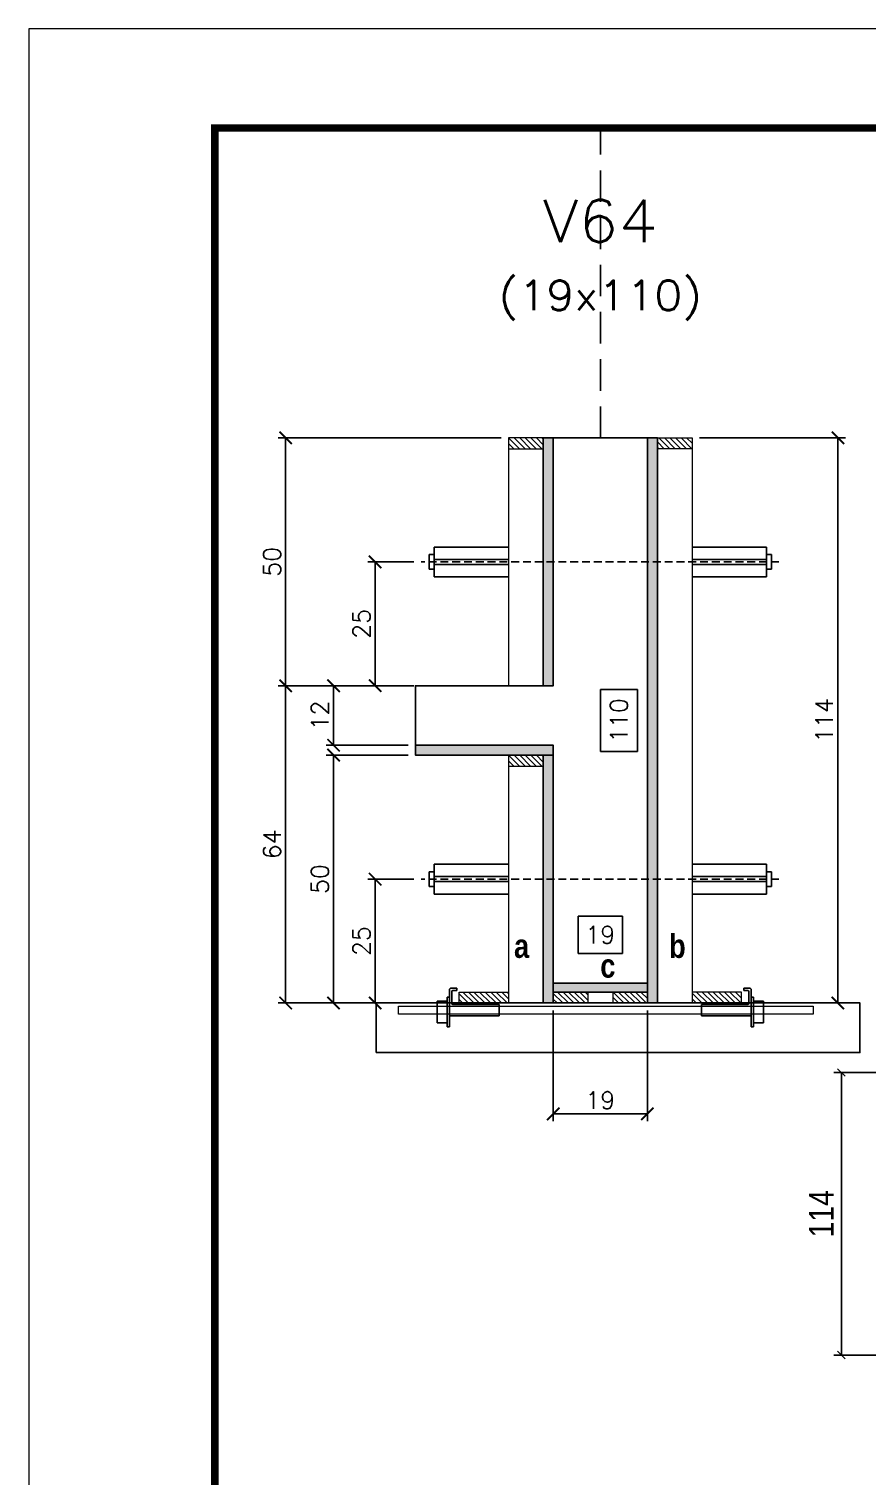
# Model space of a CAD drawing. Extents: x 0 to 6325, y 5574 to 19307.
# Drawn here: x 0 to 338, y 8338 to 8921 of the extents above; entities that cross this region are included whole.
import ezdxf
from ezdxf.enums import TextEntityAlignment as Align

# ---------------------------------------------------------------- set-up
doc = ezdxf.new("R2010")
doc.units = 0
doc.linetypes.add('DASHED', pattern=[0.75, 0.5, -0.25])
doc.linetypes.add('HIDDEN', pattern=[9.525, 6.35, -3.175])
for name, color, linetype in [('1', 1, 'Continuous'), ('barrote', 251, 'Continuous'), ('COTA', 241, 'Continuous'), ('Cota Seção (2x)', 4, 'Continuous'), ('detalhes', 4, 'Continuous'), ('Hachura', 253, 'Continuous'), ('Painéis', 200, 'Continuous'), ('presilha', 1, 'Continuous'), ('TENSOR', 3, 'Continuous'), ('Texto de Titulo', 7, 'Continuous'), ('Texto Qtd Sarr', 242, 'Continuous')]:
    doc.layers.add(name, color=color, linetype=linetype)
for name, color, linetype, lineweight in [('CONCRETO', 251, 'Continuous', 25), ('Folhas', 255, 'Continuous', 9), ('Madeira', 126, 'Continuous', 18), ('SARRAFO DE PRESSAO', 251, 'DASHED', 9), ('SCO-___-LAJ', 2, 'Continuous', 0), ('Texto Seção', 7, 'Continuous', 15)]:
    doc.layers.add(name, color=color, linetype=linetype, lineweight=lineweight)
doc.styles.add('COTA TECNICA', font='techl___.ttf', dxfattribs={"height": 10})
doc.styles.add('Romans', font='romans.shx')
doc.styles.add('TECNICA', font='techb___.ttf', dxfattribs={"height": 10})
doc.dimstyles.new('Cota Seção (2x)', dxfattribs={"dimtxt": 7, "dimasz": 5, "dimexe": 3, "dimexo": 3, "dimgap": 2, "dimtad": 3, "dimdec": 1, "dimlfac": 0.5, "dimzin": 12, "dimdsep": 46, "dimtxsty": 'Romans', "dimblk": 'ARCHTICK', "dimcen": 0, "dimclrd": 4, "dimclre": 4, "dimclrt": 1, "dimadec": 1, "dimazin": 3, "dimtfac": 1, "dimtdec": 1, "dimtmove": 0, "dimatfit": 3, "dimldrblk": 'OBLIQUE', "dimfxl": 1, "dimtolj": 1, "dimtzin": 12, "dimarcsym": 0})
doc.dimstyles.new('Cota Seção interna', dxfattribs={"dimtxt": 7, "dimasz": 6, "dimexe": 0.18, "dimexo": 2, "dimgap": -4, "dimtad": 3, "dimdec": 1, "dimlfac": 0.5, "dimzin": 12, "dimdsep": 46, "dimtxsty": 'Romans', "dimblk": 'ARCHTICK', "dimcen": 0.09, "dimse1": 1, "dimse2": 1, "dimsd1": 1, "dimsd2": 1, "dimclrd": 180, "dimclre": 5, "dimclrt": 1, "dimadec": 0, "dimazin": 3, "dimtfac": 1, "dimtdec": 1, "dimtofl": 0, "dimtmove": 0, "dimatfit": 3, "dimldrblk": 'ARCHTICK', "dimfxl": 1, "dimtolj": 1, "dimtzin": 0, "dimarcsym": 0})
doc.dimstyles.new('PAINEL', dxfattribs={"dimtxt": 10, "dimasz": 3, "dimexe": 3, "dimexo": 3, "dimgap": 3, "dimtad": 1, "dimdec": 1, "dimzin": 12, "dimdsep": 46, "dimtxsty": 'COTA TECNICA', "dimblk1": 'OBLIQUE', "dimblk2": 'OBLIQUE', "dimsah": 1, "dimcen": 0.9, "dimclrd": 4, "dimclre": 4, "dimclrt": 240, "dimadec": 1, "dimazin": 3, "dimtfac": 1, "dimtdec": 1, "dimtmove": 0, "dimatfit": 3, "dimfxl": 1, "dimtolj": 1, "dimtzin": 12, "dimarcsym": 0})
pattern_1 = [(315, (23168.1826, 298.7554), (1.12253202, 1.12253202), [])]

# ---------------------------------------------------------------- blocks, each defined once
blk = doc.blocks.new('9999999999')
at = {"layer": 'Folhas'}
blk.add_lwpolyline([(98138.98, 34190.21), (99623.98, 34190.21), (99623.98, 35240.21), (98138.98, 35240.21)], close=True, dxfattribs=at)
at = {"layer": 'Folhas', "color": 30, "const_width": 3}
blk.add_lwpolyline([(98213.98, 34230.21), (99583.98, 34230.21), (99583.98, 35200.21), (98213.98, 35200.21)], close=True, dxfattribs=at)
blk = doc.blocks.new('titulo1')
at = {"layer": 'Defpoints', "color": 252, "linetype": 'HIDDEN', "ltscale": 2}
blk.add_line((0, 0), (0, 125), dxfattribs=at)
at = {"layer": 'Defpoints', "style": 'Romans', "oblique": 15}
blk.add_attdef('FOLHA', text='', height=10, dxfattribs=at).set_placement((0, 15.58), align=Align.MIDDLE_CENTER)
at = {"layer": 'Texto Qtd Sarr', "color": 3, "style": 'Romans', "oblique": 15}
for tag, height, p in [('TITULO', 17, (0, 71.45)), ('SEÇÃO', 12, (0, 41.55))]:
    blk.add_attdef(tag, text='', height=height, dxfattribs=at).set_placement(p, align=Align.MIDDLE_CENTER)
blk = doc.blocks.new('_ArchTick')
at = {"color": 0, "linetype": 'ByBlock', "const_width": 0.15}
blk.add_lwpolyline([(-0.5, -0.5), (0.5, 0.5)], dxfattribs=at)
blk = doc.blocks.new('*D3459')
at = {"layer": 'COTA', "color": 4, "lineweight": -2, "transparency": 16777216}
for p, q in [((152.96, 8656.4), (100.59, 8656.4)), ((103.59, 8528.4), (103.59, 8656.4)), ((174.96, 8528.4), (100.59, 8528.4))]:
    blk.add_line(p, q, dxfattribs=at)
at = {"layer": 'Defpoints', "color": 0, "transparency": 16777216}
for p in [(103.59, 8656.4), (155.96, 8656.4), (177.96, 8528.4)]:
    blk.add_point(p, dxfattribs=at)
at = {"layer": 'COTA', "color": 4, "lineweight": -2, "transparency": 16777216, "xscale": 5, "yscale": 5, "zscale": 5}
for p, rotation in [((103.59, 8656.4), 90), ((103.59, 8528.4), 270)]:
    blk.add_blockref('_ArchTick', p, dxfattribs=dict(at, rotation=rotation))
at = {"layer": 'COTA', "color": 1, "transparency": 16777216, "insert": (98.09, 8592.4), "char_height": 7, "attachment_point": 5, "rotation": 90, "style": 'Romans'}
blk.add_mtext('\\A1;64', dxfattribs=at)
blk = doc.blocks.new('_Oblique')
at = {"layer": '1', "color": 0, "lineweight": -2}
blk.add_line((-0.5, -0.5), (0.5, 0.5), dxfattribs=at)
blk = doc.blocks.new('*D3460')
at = {"layer": 'COTA', "color": 4, "lineweight": -2, "transparency": 16777216}
for p, q in [((270.56, 8756.4), (329.43, 8756.4)), ((326.43, 8528.4), (326.43, 8756.4)), ((286.16, 8528.4), (329.43, 8528.4))]:
    blk.add_line(p, q, dxfattribs=at)
at = {"layer": 'Defpoints', "color": 0, "transparency": 16777216}
for p in [(267.56, 8756.4), (326.43, 8756.4), (283.16, 8528.4)]:
    blk.add_point(p, dxfattribs=at)
at = {"layer": 'COTA', "color": 4, "lineweight": -2, "transparency": 16777216, "xscale": 5, "yscale": 5, "zscale": 5}
for p, rotation in [((326.43, 8756.4), 90), ((326.43, 8528.4), 270)]:
    blk.add_blockref('_ArchTick', p, dxfattribs=dict(at, rotation=rotation))
at = {"layer": 'COTA', "color": 1, "transparency": 16777216, "insert": (320.93, 8642.4), "char_height": 7, "attachment_point": 5, "rotation": 90, "style": 'Romans'}
blk.add_mtext('\\A1;114', dxfattribs=at)
blk = doc.blocks.new('*D3461')
at = {"layer": 'Cota Seção (2x)', "color": 180, "lineweight": -2, "transparency": 16777216}
for p, q in [((245.56, 8654.9), (230.56, 8654.9)), ((230.56, 8654.9), (230.56, 8629.9)), ((245.56, 8629.9), (245.56, 8654.9)), ((230.56, 8629.9), (245.56, 8629.9))]:
    blk.add_line(p, q, dxfattribs=at)
at = {"layer": 'Defpoints', "color": 0, "transparency": 16777216}
for p in [(249.56, 8756.4), (260.56, 8756.4), (260.56, 8536.4)]:
    blk.add_point(p, dxfattribs=at)
at = {"layer": 'Cota Seção (2x)', "color": 1, "transparency": 16777216, "insert": (238.06, 8642.4), "char_height": 7, "attachment_point": 5, "rotation": 90, "style": 'Romans'}
blk.add_mtext('\\A1;110', dxfattribs=at)
blk = doc.blocks.new('*D3462')
at = {"layer": 'COTA', "color": 4, "lineweight": -2, "transparency": 16777216}
for p, q in [((152.96, 8656.4), (119.91, 8656.4)), ((122.91, 8656.4), (122.91, 8632.4)), ((152.96, 8632.4), (119.91, 8632.4))]:
    blk.add_line(p, q, dxfattribs=at)
at = {"layer": 'Defpoints', "color": 0, "transparency": 16777216}
for p in [(155.96, 8656.4), (122.91, 8632.4), (155.96, 8632.4)]:
    blk.add_point(p, dxfattribs=at)
at = {"layer": 'COTA', "color": 4, "lineweight": -2, "transparency": 16777216, "xscale": 5, "yscale": 5, "zscale": 5}
for p, rotation in [((122.91, 8656.4), 90), ((122.91, 8632.4), 270)]:
    blk.add_blockref('_ArchTick', p, dxfattribs=dict(at, rotation=rotation))
at = {"layer": 'COTA', "color": 1, "transparency": 16777216, "insert": (117.41, 8644.4), "char_height": 7, "attachment_point": 5, "rotation": 90, "style": 'Romans'}
blk.add_mtext('\\A1;12', dxfattribs=at)
blk = doc.blocks.new('*D3463')
at = {"layer": 'COTA', "color": 4, "lineweight": -2, "transparency": 16777216}
for p, q in [((152.96, 8628.4), (119.91, 8628.4)), ((122.91, 8628.4), (122.91, 8528.4)), ((174.96, 8528.4), (119.91, 8528.4))]:
    blk.add_line(p, q, dxfattribs=at)
at = {"layer": 'Defpoints', "color": 0, "transparency": 16777216}
for p in [(155.96, 8628.4), (122.91, 8528.4), (177.96, 8528.4)]:
    blk.add_point(p, dxfattribs=at)
at = {"layer": 'COTA', "color": 4, "lineweight": -2, "transparency": 16777216, "xscale": 5, "yscale": 5, "zscale": 5}
for p, rotation in [((122.91, 8628.4), 90), ((122.91, 8528.4), 270)]:
    blk.add_blockref('_ArchTick', p, dxfattribs=dict(at, rotation=rotation))
at = {"layer": 'COTA', "color": 1, "transparency": 16777216, "insert": (117.41, 8578.4), "char_height": 7, "attachment_point": 5, "rotation": 90, "style": 'Romans'}
blk.add_mtext('\\A1;50', dxfattribs=at)
blk = doc.blocks.new('PRESILHA METÁLICA 1')
at = {"layer": 'presilha'}
for p, q in [((7.5, 10.64), (7.5, 19.86)), ((12, 21), (8.64, 21)), ((9, 11.57), (9, 18.93)), ((12, 19.5), (9.57, 19.5)), ((12, 21), (12, 19.5)), ((0, 13), (6, 13)), ((0, 13), (0, 0)), ((6, 15.5), (7.5, 15.5)), ((6, -2.5), (6, 15.5)), ((6, 13), (6, 0)), ((7.5, 15.5), (7.5, -2.5)), ((37.5, 11), (9.57, 11)), ((37.5, 11), (37.5, 4.1)), ((6, 0), (0, 0)), ((37.5, 4.1), (7.5, 4.1)), ((7.5, -2.5), (6, -2.5))]:
    blk.add_line(p, q, dxfattribs=at)
for centre, radius, start, end in [((8.64, 19.86), 1.14, 90, 180), ((9.57, 18.93), 0.57, 90, 180), ((9.57, 11.57), 0.57, 180, 270)]:
    blk.add_arc(centre, radius, start, end, dxfattribs=at)
blk = doc.blocks.new('*D3439')
at = {"layer": 'COTA', "color": 4, "lineweight": -2, "transparency": 16777216}
for p, q in [((211.56, 8525.4), (211.56, 8480.67)), ((249.56, 8525.4), (249.56, 8480.67)), ((211.56, 8483.67), (249.56, 8483.67))]:
    blk.add_line(p, q, dxfattribs=at)
at = {"layer": 'Defpoints', "color": 0, "transparency": 16777216}
for p in [(211.56, 8528.4), (249.56, 8528.4), (249.56, 8483.67)]:
    blk.add_point(p, dxfattribs=at)
at = {"layer": 'COTA', "color": 4, "lineweight": -2, "transparency": 16777216, "xscale": 5, "yscale": 5, "zscale": 5, "rotation": 180}
blk.add_blockref('_ArchTick', (211.56, 8483.67), dxfattribs=at)
at = {"layer": 'COTA', "color": 4, "lineweight": -2, "transparency": 16777216, "xscale": 5, "yscale": 5, "zscale": 5}
blk.add_blockref('_ArchTick', (249.56, 8483.67), dxfattribs=at)
at = {"layer": 'COTA', "color": 1, "transparency": 16777216, "insert": (230.56, 8489.17), "char_height": 7, "attachment_point": 5, "style": 'Romans'}
blk.add_mtext('\\A1;19', dxfattribs=at)
blk = doc.blocks.new('*D4469')
at = {"layer": 'COTA', "color": 4, "lineweight": -2, "transparency": 16777216}
for p, q in [((155.26, 8578.37), (136.7, 8578.37)), ((139.7, 8578.37), (139.7, 8528.4)), ((155.26, 8528.4), (136.7, 8528.4))]:
    blk.add_line(p, q, dxfattribs=at)
at = {"layer": 'Defpoints', "color": 0, "transparency": 16777216}
for p in [(158.26, 8578.37), (139.7, 8528.4), (158.26, 8528.4)]:
    blk.add_point(p, dxfattribs=at)
at = {"layer": 'COTA', "color": 4, "lineweight": -2, "transparency": 16777216, "xscale": 5, "yscale": 5, "zscale": 5}
for p, rotation in [((139.7, 8578.37), 90), ((139.7, 8528.4), 270)]:
    blk.add_blockref('_ArchTick', p, dxfattribs=dict(at, rotation=rotation))
at = {"layer": 'COTA', "color": 1, "transparency": 16777216, "insert": (134.2, 8553.38), "char_height": 7, "attachment_point": 5, "rotation": 90, "style": 'Romans'}
blk.add_mtext('\\A1;25', dxfattribs=at)
blk = doc.blocks.new('*D3440')
at = {"layer": 'Cota Seção (2x)', "color": 180, "lineweight": -2, "transparency": 16777216}
for p, q in [((239.56, 8563.4), (221.56, 8563.4)), ((221.56, 8563.4), (221.56, 8548.4)), ((239.56, 8548.4), (239.56, 8563.4)), ((221.56, 8548.4), (239.56, 8548.4))]:
    blk.add_line(p, q, dxfattribs=at)
at = {"layer": 'Defpoints', "color": 0, "transparency": 16777216}
for p in [(249.56, 8544.4), (211.56, 8528.4), (249.56, 8528.4)]:
    blk.add_point(p, dxfattribs=at)
at = {"layer": 'Cota Seção (2x)', "color": 1, "transparency": 16777216, "insert": (230.56, 8555.9), "char_height": 7, "attachment_point": 5, "style": 'Romans'}
blk.add_mtext('\\A1;19', dxfattribs=at)
blk = doc.blocks.new('*D4470')
at = {"layer": 'COTA', "color": 4, "lineweight": -2, "transparency": 16777216}
for p, q in [((190.56, 8756.4), (100.59, 8756.4)), ((103.59, 8656.4), (103.59, 8756.4)), ((152.96, 8656.4), (100.59, 8656.4))]:
    blk.add_line(p, q, dxfattribs=at)
at = {"layer": 'Defpoints', "color": 0, "transparency": 16777216}
for p in [(103.59, 8756.4), (193.56, 8756.4), (155.96, 8656.4)]:
    blk.add_point(p, dxfattribs=at)
at = {"layer": 'COTA', "color": 4, "lineweight": -2, "transparency": 16777216, "xscale": 5, "yscale": 5, "zscale": 5}
for p, rotation in [((103.59, 8756.4), 90), ((103.59, 8656.4), 270)]:
    blk.add_blockref('_ArchTick', p, dxfattribs=dict(at, rotation=rotation))
at = {"layer": 'COTA', "color": 1, "transparency": 16777216, "insert": (98.09, 8706.4), "char_height": 7, "attachment_point": 5, "rotation": 90, "style": 'Romans'}
blk.add_mtext('\\A1;50', dxfattribs=at)
blk = doc.blocks.new('*D4471')
at = {"layer": 'COTA', "color": 4, "lineweight": -2, "transparency": 16777216}
for p, q in [((155.26, 8706.37), (136.7, 8706.37)), ((139.7, 8706.37), (139.7, 8656.4)), ((155.26, 8656.4), (136.7, 8656.4))]:
    blk.add_line(p, q, dxfattribs=at)
at = {"layer": 'Defpoints', "color": 0, "transparency": 16777216}
for p in [(158.26, 8706.37), (139.7, 8656.4), (158.26, 8656.4)]:
    blk.add_point(p, dxfattribs=at)
at = {"layer": 'COTA', "color": 4, "lineweight": -2, "transparency": 16777216, "xscale": 5, "yscale": 5, "zscale": 5}
for p, rotation in [((139.7, 8706.37), 90), ((139.7, 8656.4), 270)]:
    blk.add_blockref('_ArchTick', p, dxfattribs=dict(at, rotation=rotation))
at = {"layer": 'COTA', "color": 1, "transparency": 16777216, "insert": (134.2, 8681.38), "char_height": 7, "attachment_point": 5, "rotation": 90, "style": 'Romans'}
blk.add_mtext('\\A1;25', dxfattribs=at)
blk = doc.blocks.new('*D3470')
at = {"layer": 'COTA', "color": 4, "lineweight": -2, "transparency": 16777216}
for p, q in [((372.35, 8500.36), (324.82, 8500.36)), ((327.82, 8500.36), (327.82, 8386.36)), ((372.35, 8386.36), (324.82, 8386.36))]:
    blk.add_line(p, q, dxfattribs=at)
at = {"layer": 'Defpoints', "color": 0, "transparency": 16777216}
for p in [(375.35, 8500.36), (327.82, 8386.36), (375.35, 8386.36)]:
    blk.add_point(p, dxfattribs=at)
at = {"layer": 'COTA', "color": 4, "lineweight": -2, "transparency": 16777216, "xscale": 3, "yscale": 3, "zscale": 3}
for p, rotation in [((327.82, 8500.36), 90), ((327.82, 8386.36), 270)]:
    blk.add_blockref('_Oblique', p, dxfattribs=dict(at, rotation=rotation))
at = {"layer": 'COTA', "color": 240, "transparency": 16777216, "insert": (319.75, 8443.36), "char_height": 10, "attachment_point": 5, "rotation": 90, "style": 'COTA TECNICA'}
blk.add_mtext('\\A1;114', dxfattribs=at)

msp = doc.modelspace()

# ---------------------------------------------------------------- hatches: boundary and pattern name
at = {"layer": 'Hachura'}
h = msp.add_hatch(dxfattribs=at)
h.set_pattern_fill('ANSI31', color=256, scale=0.5, angle=270, style=0)
h.set_pattern_definition([(315, (23168.1826, 448.7554), (1.12253202, 1.12253202), [])])
h.paths.add_polyline_path([(207.56, 8752), (207.56, 8756.4), (193.56, 8756.4), (193.56, 8752)])
h = msp.add_hatch(color=256, dxfattribs=at)
h.dxf.hatch_style = 1
h.paths.add_polyline_path([(207.56, 8756.4), (211.56, 8756.4), (211.56, 8656.4), (207.56, 8656.4)])
h = msp.add_hatch(color=256, dxfattribs=at)
h.dxf.hatch_style = 1
h.paths.add_polyline_path([(253.56, 8756.4), (249.56, 8756.4), (249.56, 8528.4), (253.56, 8528.4)])
h = msp.add_hatch(dxfattribs=at)
h.set_pattern_fill('ANSI31', color=256, scale=0.5, angle=270, style=0)
h.set_pattern_definition([(315, (23168.1826, 448.7554), (1.12253202, 1.12253202), [])])
h.paths.add_polyline_path([(253.56, 8752), (253.56, 8756.4), (267.56, 8756.4), (267.56, 8752)])
h = msp.add_hatch(color=256, dxfattribs=at)
h.dxf.hatch_style = 1
h.paths.add_polyline_path([(211.56, 8628.4), (211.56, 8632.4), (155.96, 8632.4), (155.96, 8628.4)])
h = msp.add_hatch(dxfattribs=at)
h.set_pattern_fill('ANSI31', color=256, scale=0.5, angle=270, style=0)
h.set_pattern_definition([(315, (23168.1826, 320.7554), (1.12253202, 1.12253202), [])])
h.paths.add_polyline_path([(207.56, 8624), (207.56, 8628.4), (193.56, 8628.4), (193.56, 8624)])
h = msp.add_hatch(color=256, dxfattribs=at)
h.dxf.hatch_style = 1
h.paths.add_polyline_path([(207.56, 8628.4), (211.56, 8628.4), (211.56, 8528.4), (207.56, 8528.4)])
h = msp.add_hatch(color=256, dxfattribs=at)
h.dxf.hatch_style = 1
h.paths.add_polyline_path([(249.56, 8532.8), (249.56, 8536.4), (211.56, 8536.4), (211.56, 8532.8)])
h = msp.add_hatch(dxfattribs=at)
h.set_pattern_fill('ANSI31', color=256, scale=0.5, angle=270, style=0)
h.set_pattern_definition([(315, (23168.1826, 298.7554), (1.12253202, 1.12253202), [])])
h.paths.add_polyline_path([(173.56, 8528.4), (173.56, 8532.8), (193.56, 8532.8), (193.56, 8528.4)])
h = msp.add_hatch(dxfattribs=at)
h.set_pattern_fill('ANSI31', color=256, scale=0.5, angle=270, style=0)
h.set_pattern_definition(pattern_1)
h.paths.add_polyline_path([(211.56, 8528.4), (211.56, 8532.8), (225.56, 8532.8), (225.56, 8528.4)])
h = msp.add_hatch(dxfattribs=at)
h.set_pattern_fill('ANSI31', color=256, scale=0.5, angle=270, style=0)
h.set_pattern_definition(pattern_1)
h.paths.add_polyline_path([(249.56, 8528.4), (249.56, 8532.8), (235.56, 8532.8), (235.56, 8528.4)])
h = msp.add_hatch(dxfattribs=at)
h.set_pattern_fill('ANSI31', color=256, scale=0.5, angle=270, style=0)
h.set_pattern_definition(pattern_1)
h.paths.add_polyline_path([(287.56, 8528.4), (287.56, 8532.8), (267.56, 8532.8), (267.56, 8528.4)])

# ---------------------------------------------------------------- linework, layer by layer
at = {"ltscale": 3}
for p, q in [((163.56, 8712.37), (163.56, 8700.37)), ((163.56, 8712.37), (193.56, 8712.37)), ((297.56, 8712.37), (267.56, 8712.37)), ((297.56, 8712.37), (297.56, 8700.37)), ((161.56, 8709.37), (161.56, 8703.37)), ((161.56, 8709.37), (163.56, 8709.37)), ((193.56, 8707.37), (163.56, 8707.37)), ((267.56, 8707.37), (297.56, 8707.37)), ((297.56, 8709.37), (299.56, 8709.37)), ((299.56, 8709.37), (299.56, 8703.37)), ((163.56, 8703.37), (161.56, 8703.37)), ((193.56, 8705.37), (163.56, 8705.37)), ((163.56, 8700.37), (193.56, 8700.37)), ((267.56, 8705.37), (297.56, 8705.37)), ((297.56, 8700.37), (267.56, 8700.37)), ((297.56, 8703.37), (299.56, 8703.37)), ((163.56, 8584.37), (163.56, 8572.37)), ((163.56, 8584.37), (193.56, 8584.37)), ((297.56, 8584.37), (267.56, 8584.37)), ((297.56, 8584.37), (297.56, 8572.37)), ((161.56, 8581.37), (161.56, 8575.37)), ((161.56, 8581.37), (163.56, 8581.37)), ((193.56, 8579.37), (163.56, 8579.37)), ((193.56, 8577.37), (163.56, 8577.37)), ((267.56, 8579.37), (297.56, 8579.37)), ((267.56, 8577.37), (297.56, 8577.37)), ((297.56, 8581.37), (299.56, 8581.37)), ((299.56, 8581.37), (299.56, 8575.37)), ((163.56, 8575.37), (161.56, 8575.37)), ((163.56, 8572.37), (193.56, 8572.37)), ((297.56, 8572.37), (267.56, 8572.37)), ((297.56, 8575.37), (299.56, 8575.37))]:
    msp.add_line(p, q, dxfattribs=at)
at = {"layer": 'barrote'}
msp.add_lwpolyline([(140.11, 8508.4), (335.29, 8508.4), (335.29, 8528.4), (140.11, 8528.4)], close=True, dxfattribs=at)
at = {"layer": 'CONCRETO'}
msp.add_line((207.56, 8756.4), (253.56, 8756.4), dxfattribs=at)
msp.add_lwpolyline([(249.56, 8656.4), (249.56, 8632.4), (249.56, 8632.4), (249.56, 8536.4), (211.56, 8536.4), (211.56, 8632.4), (155.96, 8632.4), (155.96, 8656.4), (207.56, 8656.4)], dxfattribs=at)
at = {"layer": 'Madeira'}
for points in [[(207.56, 8752), (207.56, 8756.4), (193.56, 8756.4), (193.56, 8752)], [(207.56, 8756.4), (193.56, 8756.4), (193.56, 8656.4), (207.56, 8656.4)], [(253.56, 8752), (253.56, 8756.4), (267.56, 8756.4), (267.56, 8752)], [(253.56, 8756.4), (267.56, 8756.4), (267.56, 8528.4), (253.56, 8528.4)], [(207.56, 8624), (207.56, 8628.4), (193.56, 8628.4), (193.56, 8624)], [(207.56, 8628.4), (193.56, 8628.4), (193.56, 8528.4), (207.56, 8528.4)], [(173.56, 8528.4), (173.56, 8532.8), (193.56, 8532.8), (193.56, 8528.4)], [(211.56, 8528.4), (211.56, 8532.8), (225.56, 8532.8), (225.56, 8528.4)], [(249.56, 8528.4), (249.56, 8532.8), (235.56, 8532.8), (235.56, 8528.4)], [(287.56, 8528.4), (287.56, 8532.8), (267.56, 8532.8), (267.56, 8528.4)]]:
    msp.add_lwpolyline(points, close=True, dxfattribs=at)
at = {"layer": 'Painéis'}
for points in [[(211.56, 8756.4), (207.56, 8756.4), (207.56, 8656.4), (211.56, 8656.4)], [(253.56, 8756.4), (249.56, 8756.4), (249.56, 8528.4), (253.56, 8528.4)], [(211.56, 8628.4), (211.56, 8632.4), (155.96, 8632.4), (155.96, 8628.4)], [(207.56, 8628.4), (211.56, 8628.4), (211.56, 8528.4), (207.56, 8528.4)], [(211.56, 8628.4), (207.56, 8628.4), (207.56, 8528.4), (211.56, 8528.4)], [(249.56, 8532.8), (249.56, 8536.4), (211.56, 8536.4), (211.56, 8532.8)]]:
    msp.add_lwpolyline(points, close=True, dxfattribs=at)
at = {"layer": 'SCO-___-LAJ', "color": 1}
msp.add_lwpolyline([(149.11, 8527.07), (316.42, 8527.07), (316.42, 8523.87), (149.11, 8523.87)], close=True, dxfattribs=at)
at = {"layer": 'TENSOR', "linetype": 'HIDDEN', "ltscale": 0.5}
for p, q in [((302.56, 8706.37), (158.26, 8706.37)), ((302.56, 8578.37), (158.26, 8578.37))]:
    msp.add_line(p, q, dxfattribs=at)

# ---------------------------------------------------------------- block references
at = {"layer": 'presilha', "yscale": 0.6666666666666666, "zscale": 0.6666666666666666}
for p, xscale in [((164.69, 8520.43), 0.6666666666666666), ((296.43, 8520.43), -0.6666666666666666)]:
    msp.add_blockref('PRESILHA METÁLICA 1', p, dxfattribs=dict(at, xscale=xscale))
at = {"layer": 'SARRAFO DE PRESSAO', "color": 6, "linetype": 'ByBlock'}
msp.add_blockref('9999999999', (-98138.98, -26318.81), dxfattribs=at)
at = {"layer": 'Texto Seção'}
ref = msp.add_blockref('titulo1', (230.56, 8756.4), dxfattribs=at)
ref.add_attrib('TITULO', 'V64', dxfattribs={"layer": 'Texto de Titulo', "color": 7, "height": 17, "style": 'Romans', "width": 1.1}).set_placement((230.56, 8843.9), align=Align.MIDDLE_CENTER)
ref.add_attrib('SEÇÃO', '(19x110)', dxfattribs={"layer": 'Texto de Titulo', "color": 7, "height": 12, "style": 'Romans', "width": 1.1}).set_placement((230.56, 8813.9), align=Align.MIDDLE_CENTER)

# ---------------------------------------------------------------- texts
at = {"layer": 'detalhes', "style": 'TECNICA'}
for s, p in [('a', (195.73, 8546.6)), ('b', (258.28, 8546.59)), ('c', (230.54, 8538.63))]:
    msp.add_text(s, height=9.6, dxfattribs=at).set_placement(p)

# ---------------------------------------------------------------- dimensions: what is measured, and where the dimension line sits
at = {"layer": 'COTA'}
for base, p1, p2, dimstyle, picture, middle in [((103.59, 8756.4), (155.96, 8656.4), (193.56, 8756.4), 'Cota Seção (2x)', '*D4470', (98.09, 8706.4)), ((326.43, 8756.4), (283.16, 8528.4), (267.56, 8756.4), 'Cota Seção (2x)', '*D3460', (320.93, 8642.4)), ((139.7, 8656.4), (158.26, 8706.37), (158.26, 8656.4), 'Cota Seção (2x)', '*D4471', (134.2, 8681.38)), ((103.59, 8656.4), (177.96, 8528.4), (155.96, 8656.4), 'Cota Seção (2x)', '*D3459', (98.09, 8592.4)), ((122.91, 8632.4), (155.96, 8656.4), (155.96, 8632.4), 'Cota Seção (2x)', '*D3462', (117.41, 8644.4)), ((122.91, 8528.4), (155.96, 8628.4), (177.96, 8528.4), 'Cota Seção (2x)', '*D3463', (117.41, 8578.4)), ((139.7, 8528.4), (158.26, 8578.37), (158.26, 8528.4), 'Cota Seção (2x)', '*D4469', (134.2, 8553.38)), ((327.82, 8386.36), (375.35, 8500.36), (375.35, 8386.36), 'PAINEL', '*D3470', (319.75, 8443.36))]:
    dim = msp.add_linear_dim(base=base, p1=p1, p2=p2, angle=90, dimstyle=dimstyle, dxfattribs=at)
    dim.commit()
    dim.dimension.update_dxf_attribs({"geometry": picture, "text_midpoint": middle})
dim = msp.add_linear_dim(base=(249.56, 8483.67), p1=(211.56, 8528.4), p2=(249.56, 8528.4), dimstyle='Cota Seção (2x)', dxfattribs=at)
dim.commit()
dim.dimension.update_dxf_attribs({"geometry": '*D3439', "text_midpoint": (230.56, 8489.17)})
at = {"layer": 'Cota Seção (2x)'}
dim = msp.add_linear_dim(base=(249.56, 8756.4), p1=(260.56, 8536.4), p2=(260.56, 8756.4), angle=90, dimstyle='Cota Seção interna', dxfattribs=at)
dim.commit()
dim.dimension.update_dxf_attribs({"geometry": '*D3461', "text_midpoint": (249.56, 8642.4), "dimtype": 160})
dim = msp.add_linear_dim(base=(249.56, 8544.4), p1=(211.56, 8528.4), p2=(249.56, 8528.4), dimstyle='Cota Seção interna', dxfattribs=at)
dim.commit()
dim.dimension.update_dxf_attribs({"geometry": '*D3440', "text_midpoint": (230.56, 8544.4), "dimtype": 160})

doc.saveas('drawing.dxf')
